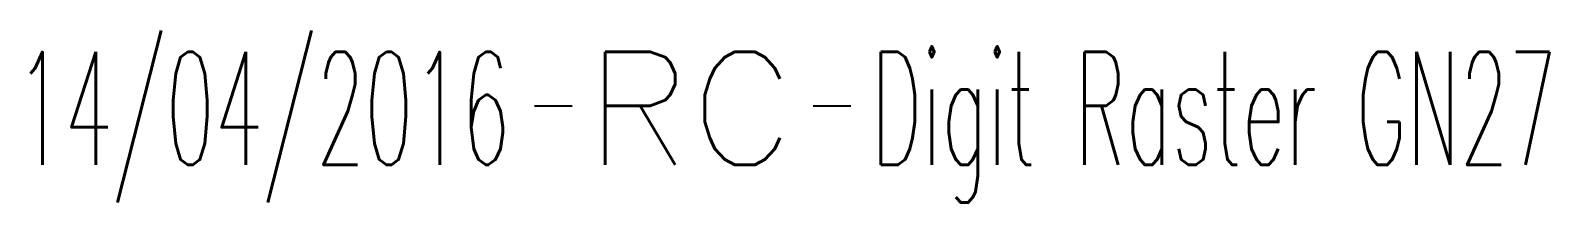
# Model space of a CAD drawing. Header units: millimetres. Extents: x 80008 to 80821, y 146011 to 146853.
# Drawn here: x 80511.18 to 80531.33, y 146010.89 to 146013.18 of the extents above; entities that cross this region are included whole.
import ezdxf
from ezdxf.enums import TextEntityAlignment as Align

# ---------------------------------------------------------------- set-up
doc = ezdxf.new("R2010")
doc.units = ezdxf.units.MM
doc.layers.get('0').update_dxf_attribs({"linetype": 'CONTINUOUS'})
doc.layers.add('P_910', color=7, linetype='CONTINUOUS')
doc.styles.get("Standard").update_dxf_attribs({"font": 'romans.shx', "width": 0.85})

# ---------------------------------------------------------------- blocks, each defined once
blk = doc.blocks.new('GIS_MODF')
at = {"color": 0, "linetype": 'Continuous', "flags": 128}
for points in [[(-2.176, -0.014), (-1.676, -0.014)], [(1.519, -0.014), (2.019, -0.014)]]:
    blk.add_lwpolyline(points, dxfattribs=at)
at = {"color": 0, "linetype": 'Continuous', "width": 0.5}
blk.add_attdef('DATE', text='', height=1.5, dxfattribs=at).set_placement((-2.502, -0.798), align=Align.RIGHT)
at = {"color": 0, "linetype": 'Continuous', "width": 1.771291}
blk.add_attdef('USER', text='', height=1.5, dxfattribs=at).set_placement((-1.507, -0.798), (1.276, -0.798), align=Align.FIT)
at = {"color": 0, "linetype": 'Continuous', "width": 0.5}
blk.add_attdef('DESC', (2.289, -0.798), '', height=1.5, dxfattribs=at)

msp = doc.modelspace()

# ---------------------------------------------------------------- block references
at = {"layer": 'P_910', "color": 7, "linetype": 'Continuous'}
ref = msp.add_blockref('GIS_MODF', (80520.044, 146012.192), dxfattribs=at)
ref.add_attrib('DATE', '14/04/2016', dxfattribs={"layer": '0', "color": 0, "linetype": 'Continuous', "height": 1.5, "width": 0.5}).set_placement((80517.542, 146011.394), align=Align.RIGHT)
ref.add_attrib('USER', 'RC', dxfattribs={"layer": '0', "color": 0, "linetype": 'Continuous', "height": 1.5, "width": 0.99919}).set_placement((80518.537, 146011.394), (80521.321, 146011.394), align=Align.FIT)
ref.add_attrib('DESC', 'Digit Raster GN27', (80522.333, 146011.394), dxfattribs={"layer": '0', "color": 0, "linetype": 'Continuous', "height": 1.5, "width": 0.5})

doc.saveas('drawing.dxf')
